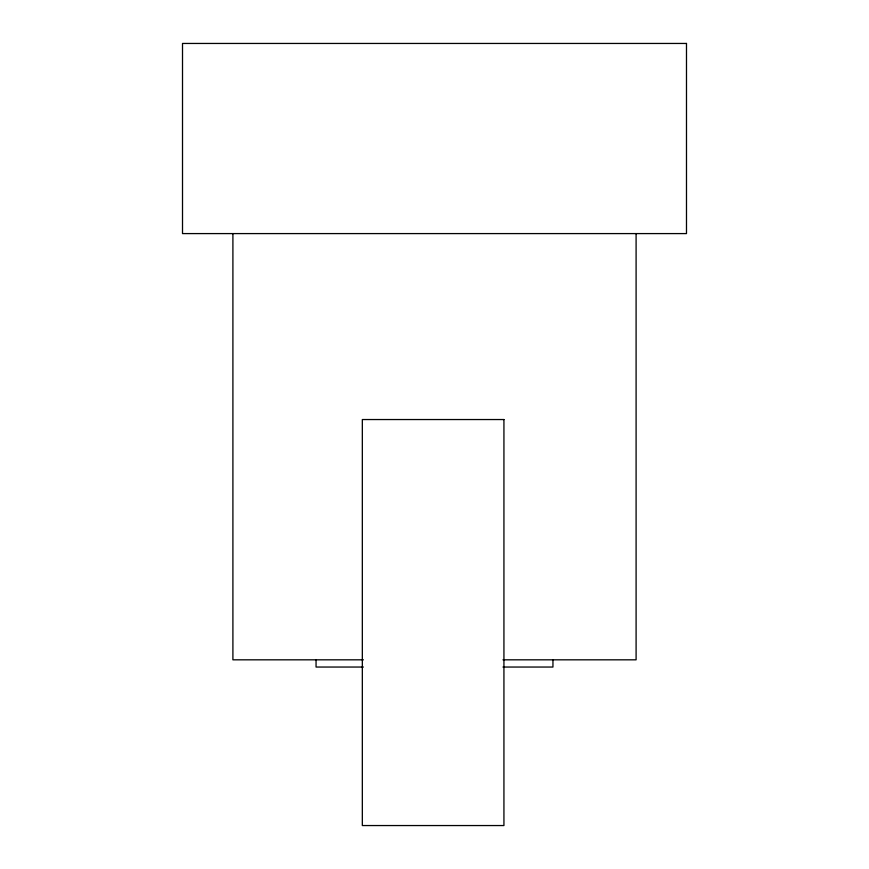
<?xml version="1.0" encoding="UTF-8"?>
<svg xmlns="http://www.w3.org/2000/svg" width="869" height="869" viewBox="0 0 869 869"><rect width="100%" height="100%" fill="white"/><g stroke="black" fill="none" stroke-linecap="round" stroke-linejoin="round"><path stroke-width="1.3" d="M363.416 659.821L232.903 659.821L232.903 233.587M502.966 659.821L636.097 659.821L636.097 233.587M363.372 667.044L316.055 667.044L316.055 659.821M502.966 667.044L552.945 667.044L552.945 659.821M686.488 43.45L182.512 43.45L182.512 233.587L686.488 233.587L686.488 43.45M503.933 419.542L362.33 419.542L362.33 825.55L503.933 825.55L503.933 419.542"/></g></svg>
